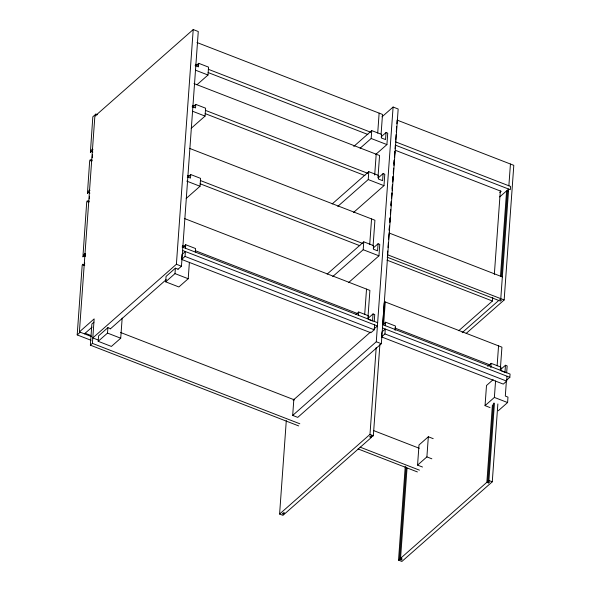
<?xml version="1.0" encoding="UTF-8"?>
<svg xmlns="http://www.w3.org/2000/svg" width="591" height="591" viewBox="0 0 591 591"><rect width="100%" height="100%" fill="white"/><g stroke="black" fill="none" stroke-linecap="round" stroke-linejoin="round"><path stroke-width="0.89" d="M90.962 340.246L77.192 334.912L82.186 265.285L82.659 264.229L83.036 264.539A1.647 0.657 -68.8 0 0 83.782 265.152A1.647 0.657 -68.8 0 0 84.727 263.047M91.428 336.552L79.401 331.891L94.863 116.22L193.213 29.55L198.273 31.515L181.452 266.223L177.994 269.267M85.259 255.704L85.355 254.344A1.647 0.657 -68.8 0 0 84.602 253.731A1.647 0.657 -68.8 0 0 83.656 255.837L82.903 256.952L86.729 201.915L87.202 200.859L87.579 201.169A1.647 0.657 -68.8 0 0 88.007 201.967A1.647 0.657 -68.8 0 0 88.953 200.851M89.33 198.827L89.514 196.271M92.277 157.753L92.521 154.354M95.749 115.932L95.882 114.1L97.604 114.765M298.647 425.904L90.364 345.166L91.886 323.949L93.925 322.154M90.364 345.166L92.403 343.371L94.154 318.896L79.401 331.891M122.167 318.084L120.719 338.215L111.396 346.429L98.18 341.31L98.571 335.873L107.902 327.65L110.569 328.685M98.18 341.31L107.51 333.088L107.902 327.65M189.393 262.271L188.211 278.738L178.881 286.96L165.672 281.833L166.064 276.396L175.387 268.181L178.061 269.215M165.672 281.833L174.995 273.618L175.387 268.181M97.855 339.891L92.794 337.934L176.391 264.266L193.213 29.55M181.71 258.607L181.998 254.529L185.389 251.537L185.042 256.435L181.651 259.427L370.86 332.77L374.251 329.785L374.605 324.887M185.471 248.264L185.722 244.726L195.562 248.538L195.311 252.047M186.187 198.458L200.024 186.261L200.593 178.371L190.753 174.559L190.501 178.09L187.968 177.115M191.218 128.284L205.055 116.087L205.624 108.205L195.784 104.385L195.525 107.924L192.156 106.616M196.929 84.779L208.002 75.02L208.564 67.138L198.724 63.318L198.473 66.857L195.096 65.549M284.123 512.611L283.99 514.451L282.971 515.352L279.595 514.044L286.295 420.629M382.022 116.804L393.104 107.037L398.171 109.003L381.343 343.711L297.746 417.379L292.685 415.421L293.853 399.102M358.486 315.513L358.737 312.011L368.577 315.823L368.326 319.362M332.755 276.558L363.199 249.727L363.768 241.837L373.608 245.657L373.357 249.188L377.575 250.828L378.077 243.751L379.769 244.408L378.949 255.829L348.498 282.661M337.786 206.392L368.23 179.561L368.799 171.671L378.639 175.483L378.388 179.021L382.599 180.654L383.108 173.584L384.793 174.242L383.98 185.663L353.529 212.494M360.104 148.245L371.178 138.493L371.739 130.604L381.579 134.416L381.328 137.954L385.546 139.587L386.056 132.517L387.74 133.167L386.92 144.596L375.846 154.347M364.706 314.486L366.523 289.102M369.73 244.312L371.554 218.929M374.694 175.054L376.194 154.199M377.708 133.078L379.134 113.132M367.92 317.973L369.9 290.41L184.355 218.485M373.084 245.967L374.923 220.236L189.386 148.311M377.967 177.817L379.562 155.507L194.025 83.582M381.099 134.076L382.51 114.44L196.973 42.515M374.229 321.607L374.738 314.575L373.047 313.924L372.544 320.994L369.168 319.687M292.685 415.421L376.282 341.753L393.104 107.037M279.595 514.044L369.981 434.4L376.216 347.39M283.99 514.451L282.306 513.801L283.318 512.899L285.01 513.557L371.318 437.495L371.451 435.656M371.318 437.495L369.626 436.845L370.646 435.944L372.337 436.601L373.349 435.707L379.887 344.523M507.019 376.216L506.672 381.114L503.281 384.106L381.542 336.914L381.838 332.829M389.173 229.862L389.439 226.19M389.772 221.603L390.03 217.931M390.363 213.344L390.621 209.672M390.954 205.084L391.22 201.413M391.545 196.825L391.811 193.161M392.136 188.566L392.402 184.902M392.727 180.314L392.993 176.643M393.318 172.055L393.584 168.383M393.916 163.796L394.175 160.124M394.507 155.536L394.766 151.865M387.74 251.049L387.482 254.736L504.153 299.962L513.808 165.332L397.13 120.106L396.871 123.733M387.999 247.481L388.339 242.761M388.582 239.325L388.974 233.881M389.196 230.785L389.528 226.183M389.787 222.497L390.119 217.894M390.385 214.208L390.717 209.606M390.976 205.919L391.308 201.309M391.508 198.546L391.899 193.021M392.099 190.258L392.498 184.732M392.697 181.969L393.089 176.443M393.288 173.68L393.687 168.154M393.887 165.391L394.278 159.865M394.478 157.103L394.877 151.577M395.069 148.814L395.335 145.127L510.321 189.704L510.558 186.438L395.571 141.862M395.697 140.052L396.088 134.615M396.288 131.889L396.672 126.452M382.739 323.698L384.231 302.843L385.251 301.949L501.929 347.176L500.282 370.077M383.692 323.705L385.251 301.949M385.362 325.752L385.62 322.213L395.46 326.025L395.143 330.413M381.542 336.914L384.933 333.922L385.288 329.024L381.897 332.016M497.858 403.956L492.273 481.805L401.895 561.45L398.526 560.142L405.256 466.196M398.526 560.142L399.538 559.249L406.143 467.141M399.538 559.249L401.23 559.899L402.242 559.005L400.558 558.347L407.029 468.087M401.23 559.899L401.363 558.059M422.521 467.038L417.564 465.117L419.004 444.986L428.335 436.771L433.196 438.655M417.564 465.117L426.894 456.895L428.335 436.771M458.734 330.716L492.436 301.011L492.702 297.339M494.342 274.401L500.326 190.9M490.005 407.561L485.048 405.64L486.496 385.517L493.153 379.644M490.84 367.72L491.158 363.339L500.998 367.159L500.747 370.69M500.466 276.499L506.605 190.841L508.29 191.499M501.412 276.522L507.617 189.947L508.637 189.046L500.784 298.654L499.764 299.548L501.449 300.206L500.437 301.1L387.186 257.203M400.558 558.347L486.866 482.293L492.414 404.924M508.873 185.788L510.432 164.025M486.866 482.293L488.558 482.943L489.57 482.049L487.885 481.392L493.5 403.106M485.048 405.64L494.379 397.425L495.561 380.959M488.558 482.943L488.683 481.104M487.885 481.392L488.905 480.498L494.445 403.128M497.12 365.814L498.553 345.868M506.65 372.936L507.152 365.91L505.468 365.253L504.965 372.323L501.589 371.015M506.361 381.387L505.312 396.073L507.979 397.108L507.595 402.545L498.265 410.767M506.384 380.353L509.834 377.309L510.07 374.044L382.709 324.673M92.839 149.9A1.647 0.657 -68.8 0 0 92.093 149.287A1.647 0.657 -68.8 0 0 91.147 151.399L90.386 152.515L92.831 116.789L95.882 114.1M89.891 190.642A1.647 0.657 -68.8 0 0 89.034 190.465A1.647 0.657 -68.8 0 0 88.199 192.467L87.438 193.582L89.669 160.848L90.142 159.792L90.519 160.102A1.647 0.657 -68.8 0 0 90.955 160.892A1.647 0.657 -68.8 0 0 91.901 159.784M195.961 65.756L198.724 63.318M192.326 107.429L195.784 104.385M187.295 177.603L190.753 174.559M77.192 334.912L80.25 332.223M84.461 333.856L92.063 327.163M182.959 247.164L185.722 244.726M110.288 328.936L166.248 279.617M353.78 146.435L371.739 130.604M381.21 136.787L386.056 132.517M332.179 203.939L368.799 171.671M378.262 177.854L383.108 173.584M327.148 274.113L363.768 241.837M373.231 248.021L378.077 243.751M355.974 314.449L358.737 312.011M499.809 192.548L501.198 191.329L395.497 150.358M499.698 196.929L506.605 190.841M368.208 318.194L373.047 313.924M293.166 400.218L370.505 332.061M373.963 329.017L377.413 325.973L182.582 250.451M382.85 324.651L385.62 322.213M462.147 332.696L498.745 300.45M466.21 333.398L504.153 299.962M487.701 366.383L491.158 363.339M500.621 369.523L505.468 365.253M195.407 64.271L198.015 65.283M208.298 69.273L370.705 132.221M208.091 72.545L367.861 134.482M195.569 70.203L208.002 75.02M371.178 138.493L386.92 144.596M192.467 105.346L194.217 106.018M205.358 110.34L367.757 173.296M205.151 113.612L364.92 175.549M192.629 111.271L205.055 116.087M368.23 179.561L383.98 185.663M389.041 232.98L502.343 276.898M187.436 175.512L189.186 176.192M200.327 180.506L362.726 243.462M200.12 183.779L359.889 245.716M186.771 181.119L200.024 186.261M363.199 249.727L378.949 255.829M387.009 260.143L492.436 301.011M91.147 151.399L92.861 152.064M90.519 160.102L92.24 160.767M88.199 192.467L89.921 193.131M87.579 201.169L89.3 201.834M182.405 245.679L185.013 246.691M195.296 250.68L357.695 313.629M382.865 323.388L384.578 324.053M394.847 328.035L490.124 364.965M182.094 246.957L377.649 322.716M382.473 327.939L509.834 377.309M185.042 256.435L374.251 329.785M384.933 333.922L506.672 381.114M176.391 264.266L181.452 266.223M376.282 341.753L381.343 343.711M174.995 273.618L188.211 278.738M494.379 397.425L507.595 402.545M83.656 255.837L85.377 256.501M83.036 264.539L84.757 265.204M120.601 332.497L294.451 399.893M373.63 430.588L419.248 448.266M369.981 434.4L373.349 435.707M488.905 480.498L492.273 481.805M107.51 333.088L120.719 338.215M426.894 456.895L431.844 458.815M85.141 333.258L90.94 335.503M92.403 343.371L299.822 423.777M360.067 447.128L419.447 470.148M358.028 448.924L417.416 471.943"/></g></svg>
